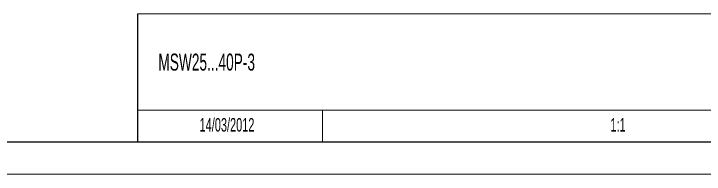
# Model space of a CAD drawing. Header units: millimetres. Extents: x -829 to 2887, y -460 to 1788.
# Drawn here: x 2671.3 to 2779.2, y 0 to 25 of the extents above; entities that cross this region are included whole.
import ezdxf

# ---------------------------------------------------------------- set-up
doc = ezdxf.new("R2010")
doc.units = ezdxf.units.MM
doc.layers.add('FORMATO', color=7, linetype='Continuous')
doc.layers.add('LEGENDA', color=5, linetype='Continuous')
doc.styles.add('SLDTEXTSTYLE1', font='TXT', dxfattribs={"width": 0.605})

msp = doc.modelspace()

# ---------------------------------------------------------------- linework, layer by layer
at = {"color": 7, "linetype": 'Continuous', "lineweight": 0}
msp.add_line((2719.573, 10), (2719.573, 5), dxfattribs=at)
at = {"layer": 'FORMATO', "lineweight": 0}
for p, q in [((2690.657, 25.012), (2870.657, 25.012)), ((2690.657, 10), (2719.573, 10)), ((2719.573, 10), (2844.657, 10.017)), ((2455.657, 0), (2875.657, 0))]:
    msp.add_line(p, q, dxfattribs=at)
at = {"layer": 'FORMATO'}
for p, q in [((2690.657, 25.012), (2690.657, 5)), ((2870.657, 5), (2475.573, 5))]:
    msp.add_line(p, q, dxfattribs=at)

# ---------------------------------------------------------------- texts
at = {"layer": 'LEGENDA', "attachment_point": 1, "style": 'SLDTEXTSTYLE1'}
for s, insert, char_height in [('MSW25...40P-3', (2693.933, 18.805), 2.64583), ('14/03/2012', (2700.377, 8.755), 2.1167), ('1:1', (2764.586, 8.755), 2.1167)]:
    msp.add_mtext(s, dxfattribs=dict(at, insert=insert, char_height=char_height))

doc.saveas('drawing.dxf')
